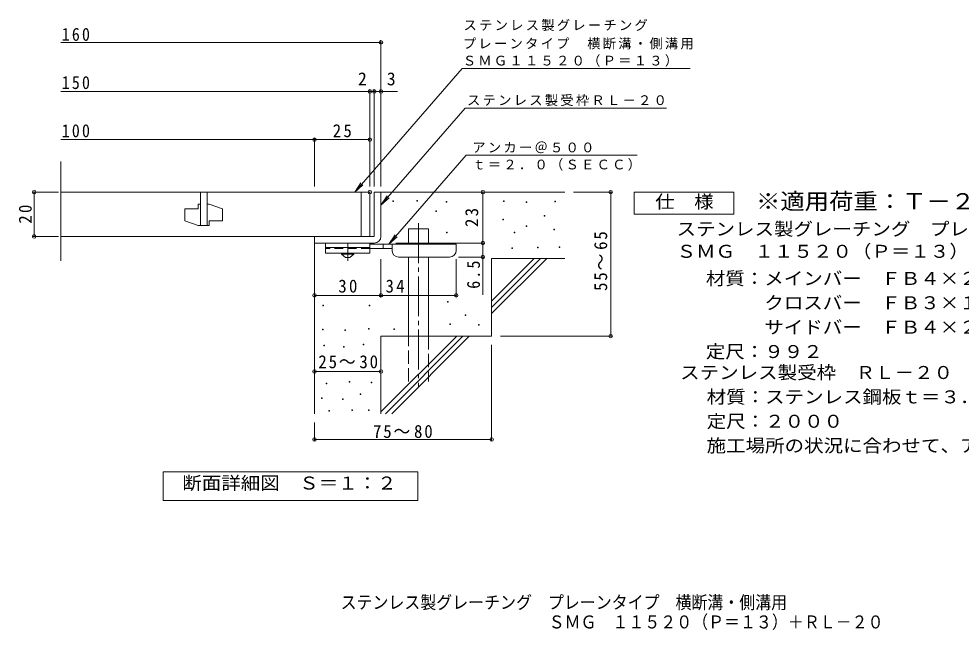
# Model space of a CAD drawing. Units: millimetres on the paper, enlarged 10 times, with parts at other scales. Extents: x -1582 to 1615, y -1369 to 1085.
# Drawn here: x -1582 to 546, y -1369 to 10 of the extents above; entities that cross this region are included whole.
import ezdxf
from ezdxf.enums import TextEntityAlignment as Align

# ---------------------------------------------------------------- set-up
doc = ezdxf.new("R2010")
doc.units = ezdxf.units.MM
doc.header["$LTSCALE"] = 10
doc.header["$PDMODE"] = 32
doc.header["$PDSIZE"] = 8
for name, pattern in [('CHAIN1', [8, 5, -1, 1, -1]), ('CHAIN2', [12, 9, -1, 1, -1]), ('DASHED2', [3, 2, -1]), ('DASHED3', [4, 3, -1])]:
    doc.linetypes.add(name, pattern=pattern)
for name, color, linetype, lineweight in [('D-0', 7, 'Continuous', 9), ('D-1', 2, 'Continuous', 9), ('D-2', 3, 'Continuous', 9), ('D-4', 7, 'Continuous', 9), ('D-5', 7, 'Continuous', 9), ('D-6', 6, 'Continuous', 9), ('D-9', 4, 'Continuous', 9)]:
    doc.layers.add(name, color=color, linetype=linetype, lineweight=lineweight)
doc.layers.add('F-5_F-5ﾚｲﾔ', color=2, linetype='Continuous')
doc.styles.add('ＭＳ ゴシック', font='')
doc.styles.get('ＭＳ ゴシック').set_extended_font_data('MS Gothic')

msp = doc.modelspace()

# ---------------------------------------------------------------- linework, layer by layer
at = {"layer": 'D-0'}
for points in [[(-736.91, -401.54), (-736.91, -400.04), (-735.41, -400.04), (-735.41, -401.54)], [(-682.77, -400.86), (-682.77, -399.36), (-681.27, -399.36), (-681.27, -400.86)], [(-616.45, -403.57), (-616.45, -402.07), (-614.95, -402.07), (-614.95, -403.57)], [(-487.19, -401.54), (-487.19, -400.04), (-485.69, -400.04), (-485.69, -401.54)], [(-436.44, -404.24), (-436.44, -402.74), (-434.94, -402.74), (-434.94, -404.24)], [(-371.47, -402.21), (-371.47, -400.71), (-369.97, -400.71), (-369.97, -402.21)], [(-640.14, -424.55), (-640.14, -423.05), (-638.64, -423.05), (-638.64, -424.55)], [(-488.55, -443.49), (-488.55, -441.99), (-487.05, -441.99), (-487.05, -443.49)], [(-395.83, -434.7), (-395.83, -433.2), (-394.33, -433.2), (-394.33, -434.7)], [(-435.76, -458.38), (-435.76, -456.88), (-434.26, -456.88), (-434.26, -458.38)], [(-373.5, -465.83), (-373.5, -464.33), (-372, -464.33), (-372, -465.83)], [(-615.78, -472.6), (-615.78, -471.09), (-614.28, -471.09), (-614.28, -472.6)], [(-463.51, -472.6), (-463.51, -471.09), (-462.01, -471.09), (-462.01, -472.6)], [(-468.25, -507.79), (-468.25, -506.29), (-466.74, -506.29), (-466.74, -507.79)], [(-410.72, -506.43), (-410.72, -504.93), (-409.22, -504.93), (-409.22, -506.43)], [(-361.32, -505.76), (-361.32, -504.26), (-359.82, -504.26), (-359.82, -505.76)], [(-895.06, -637.13), (-895.06, -635.63), (-893.56, -635.63), (-893.56, -637.13)], [(-790.38, -637.13), (-790.38, -635.63), (-788.88, -635.63), (-788.88, -637.13)], [(-613.75, -628.92), (-613.75, -627.42), (-612.25, -627.42), (-612.25, -628.92)], [(-573.82, -658.7), (-573.82, -657.2), (-572.32, -657.2), (-572.32, -658.7)], [(-608.33, -679), (-608.33, -677.5), (-606.83, -677.5), (-606.83, -679)], [(-543.36, -681.03), (-543.36, -679.53), (-541.86, -679.53), (-541.86, -681.03)], [(-895.82, -691.56), (-895.82, -690.06), (-894.32, -690.06), (-894.32, -691.56)], [(-845.19, -693.09), (-845.19, -691.59), (-843.69, -691.59), (-843.69, -693.09)], [(-792.28, -690.04), (-792.28, -688.54), (-790.78, -688.54), (-790.78, -690.04)], [(-734.87, -690.52), (-734.87, -689.02), (-733.37, -689.02), (-733.37, -690.52)], [(-892.78, -727.73), (-892.78, -726.23), (-891.28, -726.23), (-891.28, -727.73)], [(-848.62, -730.77), (-848.62, -729.27), (-847.12, -729.27), (-847.12, -730.77)], [(-804.46, -725.44), (-804.46, -723.94), (-802.96, -723.94), (-802.96, -725.44)], [(-835.68, -809.19), (-835.68, -807.69), (-834.18, -807.69), (-834.18, -809.19)], [(-887.45, -813), (-887.45, -811.5), (-885.95, -811.5), (-885.95, -813)], [(-785.81, -811.1), (-785.81, -809.6), (-784.31, -809.6), (-784.31, -811.1)], [(-898.11, -846.5), (-898.11, -845), (-896.61, -845), (-896.61, -846.5)], [(-850.9, -848.78), (-850.9, -847.28), (-849.4, -847.28), (-849.4, -848.78)], [(-810.55, -836.98), (-810.55, -835.48), (-809.05, -835.48), (-809.05, -836.98)], [(-829.97, -873.53), (-829.97, -872.03), (-828.47, -872.03), (-828.47, -873.53)], [(-791.9, -873.53), (-791.9, -872.03), (-790.4, -872.03), (-790.4, -873.53)], [(-881.74, -875.05), (-881.74, -873.55), (-880.24, -873.55), (-880.24, -875.05)]]:
    msp.add_lwpolyline(points, close=True, dxfattribs=at)
at = {"layer": 'D-1'}
for p, q in [((-779.04, -380.59), (-779.04, -480.59)), ((-779.04, -380.59), (-764.04, -380.59)), ((-764.04, -480.59), (-764.04, -380.59)), ((-779.04, -480.59), (-914.04, -480.59)), ((-914.04, -495.59), (-914.04, -480.59)), ((-914.04, -495.59), (-784.04, -495.59)), ((-784.04, -495.59), (-779.04, -495.59))]:
    msp.add_line(p, q, dxfattribs=at)
msp.add_arc((-779.04, -480.59), 15, 270, 0, dxfattribs=at)
at = {"layer": 'D-2'}
for p, q in [((-1486.71, -535.83), (-1486.71, -311.89)), ((-789.04, -380.59), (-1486.71, -380.59)), ((-1171.54, -380.59), (-1171.54, -455.59)), ((-1156.54, -380.59), (-1156.54, -455.59)), ((-809.04, -480.59), (-809.04, -380.59)), ((-789.04, -380.59), (-789.04, -480.59)), ((-1206.54, -418.09), (-1206.54, -445.59)), ((-1206.54, -418.09), (-1176.54, -418.09)), ((-1176.54, -408.09), (-1176.54, -418.09)), ((-1171.54, -408.09), (-1176.54, -408.09)), ((-1151.54, -408.09), (-1156.54, -408.09)), ((-1151.54, -445.59), (-1121.54, -445.59)), ((-1486.71, -480.59), (-789.04, -480.59))]:
    msp.add_line(p, q, dxfattribs=at)
for points in [[(-1151.54, -408.09), (-1121.54, -418.09), (-1121.54, -445.59)], [(-1151.54, -445.59), (-1151.54, -455.59), (-1176.54, -455.59), (-1206.54, -445.59)]]:
    msp.add_lwpolyline(points, dxfattribs=at)
at = {"layer": 'D-4'}
for p, q in [((-764.04, -367.63), (-764.04, -39.72)), ((-1486.71, -42.72), (-764.04, -42.72)), ((-1486.71, -153.42), (-789.04, -153.42)), ((-789.04, -367.63), (-789.04, -150.42)), ((-789.04, -153.42), (-784.04, -153.42)), ((-784.04, -153.42), (-726.38, -153.42)), ((-779.04, -367.63), (-779.04, -150.42)), ((-1486.71, -262.17), (-914.04, -262.17)), ((-914.04, -367.63), (-914.04, -259.17)), ((-914.04, -262.17), (-789.04, -262.17)), ((-1492.06, -380.59), (-1550.11, -380.59)), ((-1547.11, -480.59), (-1547.11, -380.59)), ((-534.07, -495.59), (-534.07, -380.59)), ((-242.28, -380.59), (-329.04, -380.59)), ((-245.28, -380.59), (-245.28, -705.59)), ((-1492.06, -480.59), (-1550.11, -480.59)), ((-730.03, -495.59), (-531.07, -495.59)), ((-534.07, -495.59), (-534.07, -612.34)), ((-531.07, -527.09), (-589.03, -527.09)), ((-764.03, -616.69), (-764.03, -532.09)), ((-594.03, -616.69), (-594.03, -532.09)), ((-242.28, -705.59), (-494.04, -705.59)), ((-514.04, -941.94), (-514.04, -725.59)), ((-914.04, -785.34), (-764.04, -785.34)), ((-914.04, -941.94), (-914.04, -900.59)), ((-914.04, -938.94), (-514.04, -938.94))]:
    msp.add_line(p, q, dxfattribs=at)
msp.add_lwpolyline([(-914.03, -613.69), (-764.03, -613.69), (-594.03, -613.69)], dxfattribs=at)
for p in [(-764.04, -42.72), (-789.04, -153.42), (-779.04, -153.42), (-764.04, -153.42), (-914.04, -262.17), (-789.04, -262.17), (-1547.11, -380.59), (-534.07, -380.59), (-245.28, -380.59), (-1547.11, -480.59), (-534.07, -495.59), (-534.07, -527.09), (-914.03, -613.69), (-764.03, -613.69), (-594.03, -613.69), (-245.28, -705.59), (-914.04, -785.34), (-764.04, -785.34), (-914.04, -938.94), (-514.04, -938.94)]:
    msp.add_point(p, dxfattribs=at)
at = {"layer": 'D-5'}
for p, q in [((-580.78, -101.97), (-65.53, -101.97)), ((-573.95, -191.35), (-119.35, -191.35)), ((-571.37, -297.54), (-745.92, -498.09)), ((-571.37, -297.54), (-185.64, -297.54)), ((-823.28, -380.59), (-804.54, -364.03)), ((-764.04, -409.75), (-750.23, -388.91)), ((-745.92, -498.09), (-732.11, -477.25)), ((-745.92, -498.09), (-727.19, -481.53))]:
    msp.add_line(p, q, dxfattribs=at)
for points in [[(-580.78, -101.97), (-823.28, -380.59), (-809.46, -359.75)], [(-573.95, -191.35), (-764.04, -409.75), (-745.31, -393.2)]]:
    msp.add_lwpolyline(points, dxfattribs=at)
for points in [[(-192.25, -430.59), (-192.25, -380.59), (32.75, -380.59), (32.75, -430.59)], [(-1256.03, -1076.53), (-1256.03, -1011.53), (-681.03, -1011.53), (-681.03, -1076.53)]]:
    msp.add_lwpolyline(points, close=True, dxfattribs=at)
msp.add_point((-789.04, -380.59), dxfattribs=at)
at = {"layer": 'D-6'}
for p, q in [((-764.04, -380.59), (-349.04, -380.59)), ((-701.75, -498.09), (-701.75, -463.09)), ((-701.75, -463.09), (-656.75, -463.09)), ((-656.75, -498.09), (-656.75, -463.09)), ((-914.04, -495.59), (-914.04, -880.59)), ((-701.75, -705.59), (-701.75, -527.09)), ((-656.75, -705.59), (-656.75, -527.09)), ((-514.04, -626.6), (-418.03, -530.59)), ((-514.04, -530.59), (-349.04, -530.59)), ((-514.04, -640.74), (-403.89, -530.59)), ((-514.04, -530.59), (-514.04, -705.59)), ((-514.04, -654.88), (-389.75, -530.59)), ((-764.04, -705.59), (-764.04, -880.59)), ((-764.04, -705.59), (-514.04, -705.59)), ((-764.04, -876.6), (-593.03, -705.59)), ((-753.89, -880.59), (-578.89, -705.59)), ((-739.75, -880.59), (-564.75, -705.59))]:
    msp.add_line(p, q, dxfattribs=at)
at = {"layer": 'D-6', "linetype": 'CHAIN2'}
msp.add_line((-679.25, -450.77), (-679.25, -818.92), dxfattribs=at)
at = {"layer": 'D-6', "linetype": 'DASHED3'}
for p, q in [((-701.75, -808.09), (-701.75, -705.59)), ((-656.75, -705.59), (-656.75, -808.09))]:
    msp.add_line(p, q, dxfattribs=at)
at = {"layer": 'D-9', "color": 3}
for p, q in [((-889.03, -495.59), (-889.03, -518.09)), ((-789.03, -495.59), (-889.03, -495.59)), ((-789.03, -505.59), (-889.03, -505.59)), ((-789.03, -495.59), (-789.03, -518.09)), ((-789.03, -518.09), (-889.03, -518.09))]:
    msp.add_line(p, q, dxfattribs=at)
at = {"layer": 'D-9', "color": 3, "linetype": 'DASHED2'}
msp.add_line((-789.03, -508.09), (-889.03, -508.09), dxfattribs=at)
at = {"layer": 'D-9', "linetype": 'CHAIN1'}
msp.add_line((-839.03, -535.83), (-839.03, -495.59), dxfattribs=at)
at = {"layer": 'D-9'}
for p, q in [((-594.03, -498.09), (-789.03, -498.09)), ((-739.01, -508.09), (-789.03, -508.09)), ((-759.03, -508.09), (-759.03, -498.09)), ((-739.03, -512.09), (-739.03, -498.09)), ((-594.03, -512.09), (-594.03, -498.09)), ((-724.03, -527.09), (-609.03, -527.09))]:
    msp.add_line(p, q, dxfattribs=at)
at = {"layer": 'D-9', "color": 2}
for p, q in [((-852.78, -520.59), (-852.78, -518.09)), ((-852.78, -520.59), (-844.03, -528.08)), ((-852.78, -520.59), (-825.28, -520.59)), ((-844.03, -528.08), (-834.03, -528.08)), ((-834.03, -528.08), (-825.28, -520.59)), ((-825.28, -520.59), (-825.28, -518.09))]:
    msp.add_line(p, q, dxfattribs=at)
at = {"layer": 'D-9'}
for centre, start, end in [((-724.03, -512.09), 180, 270), ((-609.03, -512.09), 270, 0)]:
    msp.add_arc(centre, 15, start, end, dxfattribs=at)

# ---------------------------------------------------------------- texts
at = {"layer": 'D-4', "color": 2, "style": 'ＭＳ ゴシック'}
for s, p in [('2', (-815.88, -148.42)), ('3', (-750.74, -148.42))]:
    msp.add_text(s, height=29.33, dxfattribs=at).set_placement(p, align=Align.BOTTOM_LEFT)
at = {"layer": 'D-4', "color": 2, "char_height": 29.33, "attachment_point": 7, "style": 'ＭＳ ゴシック'}
for s, insert in [('\\T1.27;\\W0.9;160', (-1484.74, -39.66)), ('\\T1.27;\\W0.9;150', (-1484.74, -148.42)), ('\\T1.27;\\W0.9;100', (-1484.74, -257.17)), ('\\T1.27;\\W0.95;25', (-872.79, -257.17)), ('\\T1.27;\\W0.95;30', (-860.28, -607.69)), ('\\T1.27;\\W0.95;34', (-753.66, -607.69)), ('\\T1.22;\\W0.95;25～30', (-905.29, -778.44)), ('\\T1.22;\\W0.95;75～80', (-781.91, -935.67))]:
    msp.add_mtext(s, dxfattribs=dict(at, insert=insert))
at = {"layer": 'D-4', "color": 2, "char_height": 29.33, "attachment_point": 7, "rotation": 90, "style": 'ＭＳ ゴシック'}
for s, insert in [('\\T1.27;\\W0.95;20', (-1552.11, -451.84)), ('\\T1.27;\\W0.95;23', (-544.07, -459.34)), ('\\T1.22;\\W0.95;55～65', (-252.88, -603.59)), ('\\T1.27;\\W0.9;6.5', (-540.07, -598.78))]:
    msp.add_mtext(s, dxfattribs=dict(at, insert=insert))
at = {"layer": 'D-5', "color": 3, "style": 'ＭＳ ゴシック', "width": 1.1}
msp.add_text('※適用荷重：Ｔ－２０', height=36.66, dxfattribs=at).set_placement((82.75, -430.59), align=Align.BOTTOM_LEFT)
at = {"layer": 'D-5', "color": 2, "style": 'ＭＳ ゴシック', "width": 1.1}
for s, p in [('仕\u3000様', (-144.75, -425.59)), ('ステンレス製グレーチング\u3000プレーンタイプ\u3000横断溝・側溝用', (-96.6, -487.22)), ('ＳＭＧ\u3000１１５２０（Ｐ＝１３）', (-96.6, -537.66)), ('材質：メインバー\u3000ＦＢ４×２０（ＳＵＳ３０４）', (-30.45, -598.85)), ('\u3000\u3000\u3000クロスバー\u3000ＦＢ３×１５（ＳＵＳ３０４）', (-30.45, -653.85)), ('\u3000\u3000\u3000サイドバー\u3000ＦＢ４×２０（ＳＵＳ３０４）', (-30.45, -708.85)), ('定尺：９９２', (-30.45, -763.85)), ('ステンレス製受枠\u3000ＲＬ－２０', (-88.38, -811.13)), ('材質：ステンレス鋼板ｔ＝３．０（ＳＵＳ３０４）', (-28.67, -866.13)), ('定尺：２０００', (-28.67, -921.13)), ('施工場所の状況に合わせて、アンカーをプライヤー等で折り曲げてご使用ください。', (-28.67, -976.13)), ('断面詳細図\u3000Ｓ＝１：２', (-1212.61, -1060.56))]:
    msp.add_text(s, height=29.33, dxfattribs=at).set_placement(p, align=Align.BOTTOM_LEFT)
at = {"layer": 'D-5', "char_height": 21.99, "attachment_point": 7, "style": 'ＭＳ ゴシック'}
for s, insert in [('\\T1.17;ステンレス製グレーチング', (-577.46, -17.3)), ('\\T1.17;プレーンタイプ\u3000横断溝・側溝用', (-579.02, -58.96)), ('\\T1.17;ＳＭＧ１１５２０（Ｐ＝１３）', (-579.23, -97.77)), ('\\T1.17;ステンレス製受枠ＲＬ－２０', (-569.56, -186.59)), ('\\T1.17;アンカー＠５００', (-557.73, -292.88)), ('\\T1.17;ｔ＝２．０（ＳＥＣＣ）', (-557.73, -332.2))]:
    msp.add_mtext(s, dxfattribs=dict(at, insert=insert))
at = {"layer": 'F-5_F-5ﾚｲﾔ', "style": 'ＭＳ ゴシック', "width": 0.9}
for s, p in [('ステンレス製グレーチング\u3000プレーンタイプ\u3000横断溝・側溝用', (-855.05, -1329.76)), ('ＳＭＧ\u3000１１５２０（Ｐ＝１３）＋ＲＬ－２０', (-385.32, -1373.99))]:
    msp.add_text(s, height=29.33, dxfattribs=at).set_placement(p, align=Align.BOTTOM_LEFT)

doc.saveas('drawing.dxf')
